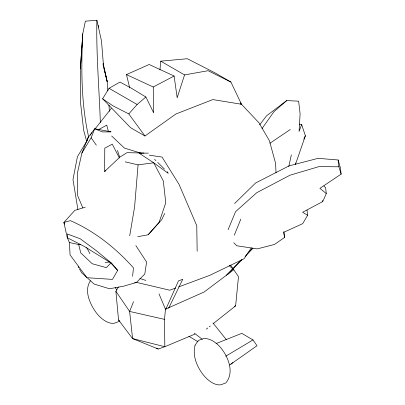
<?xml version="1.0" encoding="UTF-8"?>
<svg xmlns="http://www.w3.org/2000/svg" width="405" height="405" viewBox="0 0 405 405"><rect width="100%" height="100%" fill="white"/><g stroke="black" fill="none" stroke-linecap="round" stroke-linejoin="round"><path stroke-width="0.61" d="M105.685 170.758L104.647 171.457L104.773 148.174L112.261 144.134L119.333 157.869M86.791 141.79L83.673 130.364L80.499 102.45L80.377 68.764L82.736 33.848L85.374 21.176L96.876 20.25C96.152 54.331 99.2 88.346 100.334 122.386M82.736 33.848C81.091 68.313 81.076 103.336 88.685 137.148M80.377 68.764L82.164 42.484M168.237 173.35L153.692 162.785L138.065 164.87L134.607 206.803L129.727 235.725M159.955 69.868L160.744 61.17L187.333 58.73L215.404 73.087L230.921 82.048L241.466 104.247L259.023 122.862L269.441 140.793L275.602 163.423L276.018 172.869M118.387 286.998L115.891 291.301L118.543 320.001L132.582 338.59L158.193 349.024L164.825 346.72L164.501 319.368L165.473 309.157L159.008 293.878M213.162 323.696L235.629 305.841L238.484 276.656L230.668 265.138M132.587 276.332L133.473 267.862C115.82 248.118 94.73 231.26 70.338 220.644L63.879 222.451L67.281 237.735L69.422 242.539L70.07 254.927L86.903 277.703L112.453 279.399L117.668 270.393L111.841 263.463L96.527 250.837L80.271 238.783L67.341 233.984L67.281 237.735L84.235 246.402L111.841 263.463M295.447 164.152L295.645 162.942M87.591 139.953L88.113 137.528L94.73 128.744L110.945 131.787M288.79 166.521L291.337 154.882M88.113 137.528L81.891 153.095L77.279 173.704L77.466 195.18L82.726 207.724M230.921 82.048L208.074 70.708L184.553 74.915L177.182 97.762L174.104 76.034L149.161 64.481L126.461 74.596L129.711 87.905M295.549 164.167L305.37 135.797L301.649 124.517L299.158 124.168M301.649 124.517L299.077 131.448L300.105 113.835L298.642 101.189L286.705 100.587L266.551 115.815L259.696 124.821M81.891 153.095L91.12 137.771L94.73 128.744L102.308 131.924L110.93 131.898M133.534 301.669L129.63 311.435L132.582 338.59L164.825 346.72L194.861 334.125M234.287 235.189L240.843 219.095M228.081 229.741L235.548 211.683L256.76 192.684L290.086 175.168L319.059 166.597L338.914 166.804L341.121 174.125L319.899 188.36L326.278 193.6L322.744 201.563L302.631 212.266L307.618 215.288L302.677 223.671L283.697 232.318L284.568 237.462L274.438 244.483L257.221 248.888L236.839 245.774L233.781 242.752M165.731 309.43L178.494 280.867L182.756 279.278L168.657 308.225M303.826 139.178L305.37 135.797M164.698 213.425L161.762 219.637L148.169 234.758L137.766 236.697M87.753 139.543L77.401 156.77L72.976 179.542L77.897 209.486M90.34 135.235L90.988 134.161M240.261 102.809L241.466 104.247L212.802 99.584L175.886 114.002L144.96 135.999L130.602 127.707L102.617 98.8L109.036 88.285L120.047 82.078L131.731 88.437L145.861 96.982L153.708 112.889L153.237 86.994L174.104 76.034M251.358 247.835L244.043 258.765L209.901 275.299L178.61 286.927M90.431 280.807C83.668 290.623 90.067 304.201 96.243 312.741A23.034 12.676 57.8 0 0 114.372 323.21L119.262 321.383M262.01 128.588L273.952 111.679L286.705 100.587M91.307 133.62L92.092 132.632M94.831 129.18L111.274 108.444M148.169 234.758L159.094 222.365L165.756 202.819L163.326 180.954L153.692 162.785L139.097 153.161L148.316 153.125M102.617 98.8L113.223 105.989L128.79 113.916L137.138 104.51L145.861 96.982M227.488 274.62L241.993 259.605M245.071 256.421L252.983 248.23M226.395 275.192L241.319 259.843M247.465 253.525L252.735 248.108M87.571 278.129L94.026 284.016L109.461 288.76L123.257 286.279L136.46 282.488L144.787 274.008L146.605 262.07L135.857 245.582M234.617 203.497L255.651 182.954L289.028 165.893L318.112 158.34L338.134 159.985L340.392 167.771L341.121 174.125M104.647 171.457L120.042 156.988L127.038 152.665L143.937 153.034M206.327 329.133L207.79 327.969M209.258 326.805L210.235 326.03M230.926 364.105L232.931 362.566M229.64 364.991L257.028 345.728L252.983 339.927L241.795 333.356L216.078 343.577M269.958 143.218L290.294 129.524M225.732 356.218L252.983 339.927M98.476 129.686L106.738 125.14L108.459 131.64M234.515 306.377L235.629 305.841M165.473 309.157L204.11 292.015L233.801 269.705L229.169 265.589M175.659 288.026L169.756 290.218L136.186 282.305M85.232 207.213L74.829 210.352L63.879 222.451L64.603 224.178M134.607 282.715L136.46 282.488M105.184 262.501L109.851 261.949M69.422 242.539L78.712 244.534L80.585 244.377M149.329 155.181L162.025 157.059L178.964 184.229L196.769 225.691L197.154 251.232M164.501 319.368L129.63 311.435L115.891 291.301M125.256 161.858L138.065 164.87M240.266 103.918L241.466 104.247M141.563 153.363L124.441 148.078L111.664 135.999M139.872 278.493L145.83 280.422M126.461 74.596L153.237 86.994M137.138 104.51L109.036 88.285M160.744 61.17L184.553 74.915M156.568 348.087L158.193 349.024M188.852 336.261L198.045 341.825M194.309 333.118L202.252 339.304M86.65 277.288L81.577 272.666L79.395 268.88M118.543 320.001L119.895 321.307M154.583 159.322L155.925 160.648M157.712 162.42L164.425 169.057M167.113 171.71L168.004 172.596M323.868 185.92L325.62 187.733L326.278 193.6M117.668 270.393L110.813 263.068L106.358 267.634L92.198 263.741L80.711 252.826L78.712 244.534M212.964 322.962L226.299 339.648M128.79 113.916L144.96 135.999M91.12 137.771L96.339 145.162M115.187 287.479L116.843 290.096M89.925 253.692L86.66 247.566M78.145 266.718L78.772 267.801M117.49 150.447L119.597 157.029M96.876 20.25L101.493 40.93L103.579 66.891L103.088 64.43M103.928 68.136L107.183 81.587L107.882 90.892M103.138 64.441L107.183 81.587L103.103 63.17M283.854 231.64L284.568 237.462M338.134 159.985L338.914 166.804M307.02 210.028L307.618 215.288M322.618 200.409L322.744 201.563M98.253 25.399L98.415 27.262M108.95 105.158L109.411 111.36M195.094 345.182C192.329 355.423 196.688 366.145 202.834 374.286A23.034 12.676 57.8 0 0 220.963 384.75L225.858 382.922C234.242 372.777 228.81 358.324 221.778 349.019A26.249 16.073 63.2 0 0 203.654 338.555L198.313 340.458L195.094 345.182"/></g></svg>
